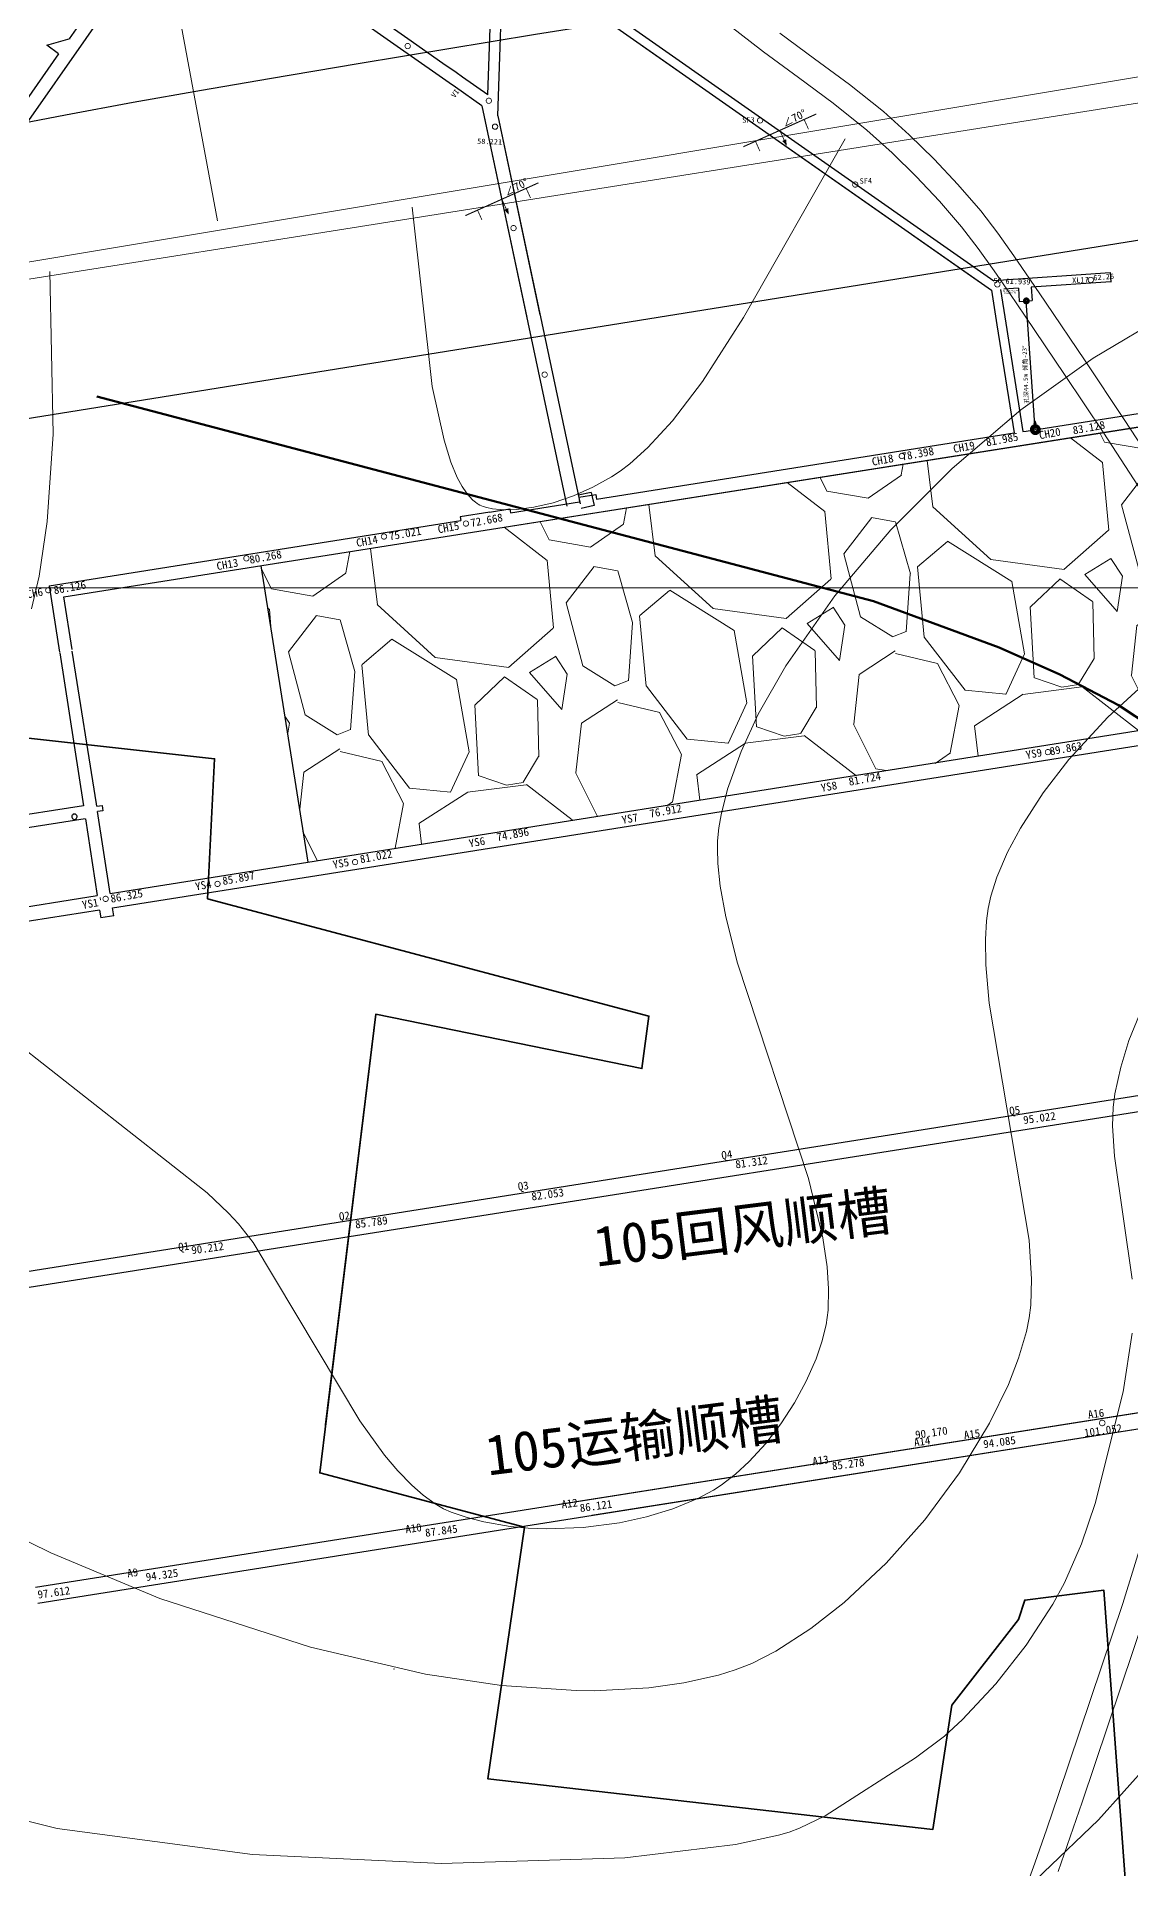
# Model space of a CAD drawing. Header units: inches. Extents: x 36473197 to 36486087, y 3899343 to 3911260.
# Drawn here: x 36482052 to 36482463, y 3902520 to 3903207 of the extents above; entities that cross this region are included whole.
import ezdxf

# ---------------------------------------------------------------- set-up
doc = ezdxf.new("R2010")
doc.units = ezdxf.units.IN
doc.header["$MEASUREMENT"] = 0
doc.layers.get('0').update_dxf_attribs({"lineweight": 0})
doc.layers.get('Defpoints').update_dxf_attribs({"lineweight": 0})
for name, color, linetype, lineweight in [('4煤底板等值线', 7, 'Continuous', 0), ('五四采煤队', 7, 'Continuous', 0), ('公路', 7, 'Continuous', 0), ('向北背斜轴', 7, 'Continuous', 0), ('四盘区辅运巷', 7, 'Continuous', 0), ('导线点', 7, 'Continuous', 0), ('居民地', 7, 'Continuous', 0), ('巷道注记', 7, 'Continuous', 0), ('经纬网', 7, 'Continuous', 0), ('采掘图', 7, 'Continuous', 0), ('采空区', 7, 'Continuous', 0)]:
    doc.layers.add(name, color=color, linetype=linetype, lineweight=lineweight)
for name, color, linetype, lineweight, true_color in [('保护煤柱', 7, 'Continuous', 0, 0xff0042), ('巷道1', 7, 'Continuous', 0, 0x2d2d2d), ('断层上盘', 1, 'Continuous', 0, 0xff0000), ('断层下盘', 1, 'Continuous', 0, 0xff0000)]:
    doc.layers.add(name, color=color, linetype=linetype, lineweight=lineweight, true_color=true_color)
doc.styles.add('仿宋', font='simfang.ttf')
doc.styles.add('黑体', font='simhei.ttf')
doc.linetypes.add('保护煤柱', pattern='A,0.0195,-0.001,[6,西北矿业高家堡煤矿2022年采掘接续图(2022.8.14).shx,S=1.01575e-06,R=0,X=0,Y=0],0.0195', length=0.04)
doc.linetypes.add('断层上盘', pattern='A,0.01,-0.00215,[5,西北矿业高家堡煤矿2022年采掘接续图(2022.8.14).shx,S=3.07087e-07,R=0,X=0,Y=0],-0.00185,0.01', length=0.024)
doc.linetypes.add('断层下盘', pattern='A,0.01,-0.002,[1,西北矿业高家堡煤矿2022年采掘接续图(2022.8.14).shx,S=5.56693e-06,R=0,X=0,Y=0],0,[2,西北矿业高家堡煤矿2022年采掘接续图(2022.8.14).shx,S=5.56693e-06,R=0,X=0,Y=0],0,[3,西北矿业高家堡煤矿2022年采掘接续图(2022.8.14).shx,S=5.56693e-06,R=0,X=0,Y=0],0,[4,西北矿业高家堡煤矿2022年采掘接续图(2022.8.14).shx,S=5.56693e-06,R=0,X=0,Y=0],-0.002,0.01', length=0.024)
doc.dimstyles.get("Standard").update_dxf_attribs({"dimtxt": 30, "dimasz": 20, "dimexe": 0.18, "dimexo": 0.0625, "dimgap": 0.09, "dimtad": 1, "dimdec": 0, "dimzin": 0, "dimdsep": 46, "dimtxsty": '仿宋', "dimcen": 0.09, "dimclrd": 150, "dimclre": 150, "dimadec": 0, "dimazin": 0, "dimtfac": 1, "dimtdec": 0, "dimtofl": 0, "dimtmove": 0, "dimatfit": 3, "dimfxl": 1, "dimtolj": 1, "dimtzin": 0, "dimlwd": 0, "dimarcsym": 0})

# ---------------------------------------------------------------- blocks, each defined once
blk = doc.blocks.new('单线正断层')
at = {"true_color": 0xff0000}
blk.add_hatch(color=1, dxfattribs=at).paths.add_polyline_path([(2.46, -5.91), (2.28, -3.39), (0.8, -4)], flags=17)
at = {"color": 1, "true_color": 0xff0000}
for points, const_width in [([(-13.85, -5.77), (13.85, 5.77)], 0.4), ([(1.54, -3.69), (0, 0)], 0.3), ([(9.23, 3.84), (10.77, 0.15)], 0.3), ([(-9.23, -3.84), (-7.69, -7.54)], 0.3)]:
    blk.add_lwpolyline(points, dxfattribs=dict(at, const_width=const_width))
blk = doc.blocks.new('临时经纬仪导线点')
at = {"color": 0, "const_width": 0.3}
blk.add_lwpolyline([(1, 0), (0.97, 0.26), (0.87, 0.5), (0.71, 0.71), (0.5, 0.87), (0.26, 0.97), (0, 1), (-0.26, 0.97), (-0.5, 0.87), (-0.71, 0.71), (-0.87, 0.5), (-0.97, 0.26), (-1, 0), (-0.97, -0.26), (-0.87, -0.5), (-0.71, -0.71), (-0.5, -0.87), (-0.26, -0.97), (0, -1), (0.26, -0.97), (0.5, -0.87), (0.71, -0.71), (0.87, -0.5), (0.97, -0.26), (1, 0)], dxfattribs=at)
blk = doc.blocks.new('临时经纬仪导线点_1_1_1')
at = {"color": 0, "const_width": 0.3}
blk.add_lwpolyline([(1, 0), (0.97, 0.26), (0.87, 0.5), (0.71, 0.71), (0.5, 0.87), (0.26, 0.97), (0, 1), (-0.26, 0.97), (-0.5, 0.87), (-0.71, 0.71), (-0.87, 0.5), (-0.97, 0.26), (-1, 0), (-0.97, -0.26), (-0.87, -0.5), (-0.71, -0.71), (-0.5, -0.87), (-0.26, -0.97), (0, -1), (0.26, -0.97), (0.5, -0.87), (0.71, -0.71), (0.87, -0.5), (0.97, -0.26), (1, 0)], dxfattribs=at)
blk = doc.blocks.new('*D205')
at = {"layer": 'Defpoints', "color": 0, "transparency": 16777216}
for p in [(36485936.09, 3904772.87), (36482207.75, 3899448.44), (36482358.83, 3899342.66)]:
    blk.add_point(p, dxfattribs=at)
at = {"layer": '四盘区辅运巷', "color": 150, "lineweight": -2, "transparency": 16777216}
for p, q in [((36485936.14, 3904772.84), (36486087.31, 3904666.98)), ((36482207.81, 3899448.41), (36482358.98, 3899342.55))]:
    blk.add_line(p, q, dxfattribs=at)
at = {"layer": '四盘区辅运巷', "color": 150, "lineweight": 0, "transparency": 16777216}
blk.add_line((36486075.69, 3904650.7), (36482370.3, 3899359.04), dxfattribs=at)
at = {"layer": '四盘区辅运巷', "color": 150, "transparency": 16777216}
for points in [[(36486072.96, 3904652.61), (36486078.42, 3904648.79), (36486087.16, 3904667.08)], [(36482367.57, 3899360.95), (36482373.03, 3899357.13), (36482358.83, 3899342.66)]]:
    blk.add_solid(points, dxfattribs=at)
at = {"layer": '四盘区辅运巷', "color": 0, "transparency": 16777216, "insert": (36484210.49, 3902013.62), "char_height": 30, "attachment_point": 5, "rotation": 54.99908, "style": '仿宋'}
blk.add_mtext('\\A1;650', dxfattribs=at)

msp = doc.modelspace()

# ---------------------------------------------------------------- hatches: boundary and pattern name
at = {"layer": '采空区'}
h = msp.add_hatch(dxfattribs=at)
h.set_pattern_fill('GRAVEL', color=160, scale=105.790118, angle=-45.00004, style=0)
h.set_pattern_definition([(148.011827392, (68596055.9266, -13823043.45), (-1084.5972532358, 668.1492536708), [14.23257937, -1409.02790148]), (104.968780616, (68596043.855, -13823035.9102), (324.60542222537, -1231.83032385526), [24.42355305, -2417.93098663]), (52.509486966, (68596037.547, -13823012.3155), (-962.3304480337, -1243.8860362498), [17.2213618, -1704.91699648]), (187.272728894, (68596004.337, -13822976.276), (2102.03324767324, 263.1870727482), [22.2411029, -2201.86876955]), (212.832694066, (68595982.275, -13822979.0917), (1158.3562619836, 741.3383686664), [21.80916186, -2159.1099997]), (277.272728894, (68595963.9497, -13822990.9164), (-263.1870727482, 2102.03324767324), [22.2411029, -2201.86876955]), (317.693280355, (68595966.7652, -13823012.9785), (-1280.6230671857, 1170.6969212542), [29.41272083, -2911.85698693]), (352.254368263, (68595988.5174, -13823032.776), (2420.61081370132, -325.1753159775), [27.7686366, -2749.09602793]), (41.428605503, (68596016.0327, -13823036.5187), (1207.43395219005, 1072.25659396515), [22.31642548, -2209.32856695]), (95.235398197, (68596032.765, -13823021.752), (97.870433537, -1164.3841181808), [25.4776458, -1248.40407042]), (142.396477686, (68596030.4404, -13822996.381), (-1366.43778832802, 1048.145169176), [32.9481208, -3261.86639243]), (58.813114722, (68596021.48, -13823079.601), (496.519811386, 839.4937490794), [11.24559538, -1113.31878876]), (91.468274278, (68596027.3035, -13823069.981), (30.4242278625, -1391.1191068693), [21.39467617, -2118.07806326]), (144.99903989, (68596026.755, -13823048.59), (-104.18323661, -18.36851547), [14.96094433, -134.64887587]), (123.197630402, (68596037.971, -13823039.096), (300.20905056, -484.1791521155), [8.05676384, -797.61677474]), (211.800449374, (68596033.56, -13823032.354), (294.181194363, 159.288783014), [11.39391312, -558.30330943]), (310.96279642, (68596023.877, -13823038.358), (263.472019624, -275.812678895), [18.50575962, -598.35133172]), (81.56409107, (68596036.01, -13823052.333), (-67.446205674, -226.734988688), [13.38149787, -321.15623022]), (296.388580222, (68596022.9065, -13822971.928), (496.2348645101, -986.7268196989), [18.74600898, -1855.85966514]), (350.34521583, (68596031.238, -13822988.721), (-1219.489664585, 214.679276294), [15.7268648, -1556.95630813]), (213.197630402, (68596056.845, -13823048.659), (484.1791521155, 300.20905056), [16.11342188, -789.5601167]), (263.609499554, (68596043.3615, -13823057.4816), (128.86455515155, 1096.9379125064), [18.74600898, -1855.85966514]), (259.44299467, (68595958.313, -13822983.316), (116.523895881, 557.653213987), [18.07741543, -885.7937524]), (214.774180457, (68595955.001, -13823001.088), (1054.1730253733, 722.9698531985), [15.14681757, -1499.53716794]), (346.800449375, (68595952.845, -13823068.07), (557.653213987, -116.523895881), [16.11342188, -789.5601167]), (297.353064525, (68595968.533, -13823071.749), (-655.5236475241, 1280.9080140618), [17.73370334, -1755.63182905]), (349.44299467, (68595943.845, -13823017.02), (-557.653213987, 116.523895881), [9.03870772, -894.8324601]), (21.30897236, (68595951.743, -13823061.818), (398.364430973, 177.657298482), [5.39423814, -534.03163993]), (85.96279642, (68595956.77, -13823059.858), (-49.077690206, -330.918225299), [21.80916186, -414.37467045]), (106.008045845, (68595958.3043, -13823038.103), (287.8683912895, -1023.4638506347), [20.21120212, -2000.90617204]), (223.68910741, (68596014.5, -13823040.012), (189.997957753, 140.920267546), [15.25726246, -366.17443387]), (273.156266475, (68596003.4676, -13823050.5505), (103.8982897342, -1807.85205331037), [26.63731707, -2637.08980142]), (340.94443579, (68596004.934, -13823077.147), (-802.7567181436, 288.1533381656), [10.89172743, -1078.2842042]), (9.9990399, (68596015.23, -13823080.7), (85.81472114, 122.55175208), [6.3474071, -99.4427113]), (40.255477052, (68595961.0624, -13823035.468), (-655.8085944002, -545.3125547165), [14.6967864, -1454.9865081]), (328.011827393, (68595972.279, -13823025.971), (1084.5972532358, -668.1492536708), [28.46515874, -1394.7953221]), (279.9990399, (68595996.42, -13823041.05), (122.55175208, -85.81472114), [27.50543078, -78.28468762]), (245.303886357, (68596001.1974, -13823068.138), (-545.5975015926, -1170.4119743781), [16.72689878, -1655.96174163]), (174.053643987, (68595994.209, -13823083.335), (-435.101461909, 30.7091747386), [15.40325282, -754.76043433]), (127.645015252, (68595978.8884, -13823081.7395), (-1390.83415999324, 1795.7963409158), [25.07913442, -2482.83845253]), (95.425118628, (68595963.571, -13823061.8815), (-134.60746447276, 1372.75059140138), [26.5320559, -2626.6706156])])
h.paths.add_polyline_path([(36483334.35, 3903083.71), (36483316.82, 3903194.41), (36482136.65, 3903008.29), (36482154.3, 3902897.14)], flags=17)

# ---------------------------------------------------------------- linework, layer by layer
at = {"layer": '4煤底板等值线', "color": 7, "linetype": 'Continuous', "lineweight": 0, "flags": 128}
for points in [[(36482074.16, 3903386.14), (36482120.21, 3903137.56)], [(36482193.29, 3903142.7), (36482200.74, 3903075.54), (36482205.24, 3903055.34), (36482207.82, 3903047.13), (36482210.2, 3903041.42), (36482212.06, 3903037.97), (36482213.62, 3903035.62), (36482214.76, 3903034.21), (36482216, 3903032.93), (36482217, 3903032.07), (36482217.71, 3903031.57), (36482218.08, 3903031.34), (36482218.68, 3903031.03), (36482219.94, 3903030.52), (36482221.28, 3903030.11), (36482223.38, 3903029.67), (36482226.34, 3903029.34), (36482229.42, 3903029.27), (36482232.58, 3903029.43), (36482238.99, 3903030.27), (36482246.14, 3903031.92), (36482253.79, 3903034.48), (36482261.09, 3903037.72), (36482268.03, 3903041.57), (36482271.3, 3903043.7), (36482274.95, 3903046.49), (36482281.72, 3903052.56), (36482290.99, 3903062.61), (36482302.25, 3903077.33), (36482317.59, 3903101.33), (36482355.78, 3903168.39)], [(36482057.35, 3903118.65), (36482058.56, 3903057.58), (36482056.37, 3903024.89), (36482053.38, 3903004.33), (36482050.54, 3902992.07)], [(36482043.26, 3902830.61), (36482116.34, 3902773.09), (36482124.41, 3902765.53), (36482128.16, 3902761.51), (36482133.6, 3902754.52), (36482173.69, 3902687.65), (36482182.93, 3902674.71), (36482187.88, 3902668.83), (36482193.15, 3902663.45), (36482197.36, 3902659.81), (36482201.87, 3902656.56), (36482205.11, 3902654.67), (36482207.92, 3902653.41), (36482213.9, 3902651.32), (36482220.2, 3902649.7), (36482230.03, 3902648.04), (36482236.77, 3902647.41), (36482243.6, 3902647.13), (36482257.39, 3902647.59), (36482271.13, 3902649.39), (36482281.23, 3902651.63), (36482291.04, 3902654.66), (36482300.41, 3902658.54), (36482306.33, 3902661.67), (36482309.16, 3902663.44), (36482314.63, 3902667.64), (36482319.72, 3902672.32), (36482325.98, 3902679.15), (36482331.66, 3902686.52), (36482336.73, 3902694.33), (36482341.14, 3902702.47), (36482344.83, 3902710.86), (36482347.04, 3902717.24), (36482348.63, 3902723.64), (36482349.32, 3902729.07), (36482349.51, 3902737.18), (36482348.97, 3902745.33), (36482347.35, 3902756.28), (36482341.92, 3902778.55), (36482315.31, 3902859.24), (36482310.94, 3902876.62), (36482308.9, 3902888.11), (36482308.01, 3902896.65), (36482307.82, 3902902.29), (36482307.9, 3902905.08), (36482308.4, 3902909.98), (36482309.24, 3902914.83), (36482311.64, 3902924.45), (36482316.7, 3902938.66), (36482323.14, 3902952.61), (36482333.46, 3902970.77), (36482351.85, 3902997), (36482372.92, 3903021.8), (36482395.89, 3903044.78), (36482421.59, 3903066.7), (36482448.79, 3903086.15), (36482477.38, 3903103.1)], [(36482018.5, 3902657.33), (36482057.69, 3902638.09), (36482098.65, 3902621.03), (36482155.2, 3902602.74), (36482198.33, 3902592.68), (36482226.83, 3902588.37), (36482254.83, 3902586.46), (36482261.71, 3902586.41), (36482282.04, 3902587.48), (36482295.27, 3902589.33), (36482308.18, 3902592.29), (36482314.5, 3902594.26), (36482320.72, 3902596.66), (36482329.76, 3902601.27), (36482342.86, 3902609.69), (36482355.39, 3902619.47), (36482371.12, 3902634.21), (36482385.62, 3902650.51), (36482398.65, 3902668.09), (36482409.93, 3902686.7), (36482416.96, 3902701.21), (36482420.8, 3902711.11), (36482423.75, 3902721.16), (36482424.77, 3902726.23), (36482425.33, 3902731.03), (36482425.64, 3902740.71), (36482424.8, 3902755.37), (36482409.71, 3902844.21), (36482408.46, 3902858.64), (36482408.34, 3902868.1), (36482408.76, 3902875.11), (36482409.36, 3902879.72), (36482410.37, 3902884.41), (36482412.66, 3902891.54), (36482416.65, 3902900.83), (36482421.48, 3902909.9), (36482429.97, 3902923.06), (36482439.7, 3902935.66), (36482454.24, 3902951.51), (36482470.26, 3902966.15)], [(36482463.42, 3902740.74), (36482456.77, 3902786.88), (36482456.07, 3902798.29), (36482456.26, 3902805.12), (36482456.91, 3902810.19), (36482459.09, 3902820.29), (36482462.16, 3902830.26), (36482468.11, 3902844.84)], [(36482463.42, 3902740.73), (36482456.78, 3902786.87), (36482456.07, 3902798.28), (36482456.26, 3902805.12), (36482456.91, 3902810.19), (36482459.1, 3902820.29), (36482462.17, 3902830.26), (36482468.11, 3902844.83)], [(36482348.24, 3902539.51), (36482382.17, 3902561.26), (36482392.99, 3902569.4), (36482399.77, 3902575.58), (36482412.3, 3902589.03), (36482423.62, 3902603.51), (36482433.62, 3902618.88), (36482438, 3902626.89), (36482444.34, 3902641.48), (36482449.54, 3902656.57), (36482459.97, 3902698.54), (36482463.43, 3902720.47)], [(36482348.24, 3902539.51), (36482382.17, 3902561.25), (36482392.99, 3902569.4), (36482399.77, 3902575.58), (36482412.3, 3902589.03), (36482423.62, 3902603.51), (36482433.62, 3902618.88), (36482438, 3902626.89), (36482444.34, 3902641.48), (36482449.54, 3902656.57), (36482459.97, 3902698.54), (36482463.43, 3902720.47)], [(36481962.25, 3902559.23), (36482060.18, 3902534.72), (36482133.41, 3902525.02), (36482204.33, 3902521.6), (36482273.07, 3902523.75), (36482314.55, 3902528.74), (36482330.71, 3902532.26), (36482334.7, 3902533.44), (36482338.66, 3902534.87), (36482348.24, 3902539.51)], [(36482409.48, 3902498.54), (36482450.8, 3902538.05), (36482469.98, 3902559.46)]]:
    msp.add_lwpolyline(points, dxfattribs=at)
at = {"layer": '五四采煤队', "color": 7}
msp.add_point((36482186.42, 3902594.55), dxfattribs=at)
at = {"layer": '保护煤柱', "color": 1, "linetype": '保护煤柱', "lineweight": 30, "ltscale": 3750, "true_color": 0xff0000, "flags": 128}
for points in [[(36481383.77, 3903121.94), (36481402.76, 3903122.03), (36481439.41, 3903122.25), (36481476.06, 3903122.65), (36481494.09, 3903122.9), (36481512.1, 3903123.29), (36481530.1, 3903123.94), (36481548.06, 3903125.04), (36481571.49, 3903127.54), (36481594.86, 3903130.67), (36481618.21, 3903134.06), (36481641.56, 3903137.51), (36481660.14, 3903140.21), (36481678.74, 3903142.67), (36481697.36, 3903144.74), (36481716.02, 3903146.15), (36481727.09, 3903146.47), (36481738.17, 3903146.44), (36481749.24, 3903146.09), (36481760.28, 3903145.35), (36481781.09, 3903142.63), (36481801.82, 3903139.22), (36481822.53, 3903135.72), (36481843.27, 3903132.54), (36481849.79, 3903131.59), (36481856.31, 3903130.77), (36481859.58, 3903130.44), (36481862.84, 3903130.18), (36481869.37, 3903129.99), (36481873.93, 3903130.25), (36481878.49, 3903130.75), (36481883.03, 3903131.42), (36481887.54, 3903132.25), (36481895.15, 3903134), (36481902.68, 3903136.03), (36481910.18, 3903138.26), (36481917.64, 3903140.61), (36481925.7, 3903143.22), (36481933.74, 3903145.86), (36481941.79, 3903148.49), (36481949.85, 3903151.05), (36481956.33, 3903152.99), (36481962.83, 3903154.87), (36481969.35, 3903156.68), (36481975.89, 3903158.43), (36481991.27, 3903162.26), (36482006.72, 3903165.83), (36482022.22, 3903169.23), (36482037.74, 3903172.46), (36482063.19, 3903177.42), (36482088.69, 3903182.11), (36482114.22, 3903186.62), (36482139.77, 3903191.01), (36482173.02, 3903196.64), (36482206.28, 3903202.18), (36482239.56, 3903207.6), (36482272.85, 3903212.91), (36482301.24, 3903217.29), (36482329.64, 3903221.61), (36482358.05, 3903225.89), (36482386.45, 3903230.15), (36482410.48, 3903233.76), (36482434.5, 3903237.37), (36482458.52, 3903241), (36482482.53, 3903244.65), (36482517.86, 3903250.05), (36482553.17, 3903255.6), (36482588.43, 3903261.37), (36482623.65, 3903267.48), (36482658.55, 3903273.99), (36482693.35, 3903281.03), (36482727.98, 3903288.74), (36482762.34, 3903297.46), (36482804.41, 3903310.52), (36482846.19, 3903324.61), (36482887.95, 3903338.77), (36482929.97, 3903352.06), (36482955.86, 3903359.02), (36482981.93, 3903365.33), (36483008.12, 3903371.13), (36483034.43, 3903376.33), (36483051.96, 3903379.22), (36483069.52, 3903381.94), (36483087.07, 3903384.75), (36483104.56, 3903387.82), (36483107.98, 3903388.43), (36483111.39, 3903389.07), (36483114.78, 3903389.8), (36483118.11, 3903390.7), (36483120.52, 3903391.56), (36483122.9, 3903392.5), (36483125.28, 3903393.46), (36483127.67, 3903394.38), (36483132.97, 3903395.98), (36483138.33, 3903397.39), (36483143.71, 3903398.74), (36483149.08, 3903400.15), (36483156.43, 3903402.34), (36483163.75, 3903404.68), (36483171.03, 3903407.09), (36483178.3, 3903409.57), (36483190.52, 3903413.89), (36483202.73, 3903418.22), (36483214.98, 3903422.44), (36483227.33, 3903426.41), (36483243.48, 3903430.88), (36483251.62, 3903432.85), (36483259.8, 3903434.65), (36483268, 3903436.22), (36483276.24, 3903437.54), (36483280.36, 3903438.08), (36483284.5, 3903438.52), (36483292.8, 3903438.99), (36483307.66, 3903438.03), (36483322.52, 3903436.42), (36483329.92, 3903435.74), (36483333.6, 3903435.48), (36483337.27, 3903435.31), (36483340.93, 3903435.25), (36483344.57, 3903435.31), (36483346.39, 3903435.4), (36483348.2, 3903435.55), (36483350, 3903435.74), (36483351.8, 3903436.02), (36483353.93, 3903436.48), (36483356.06, 3903437.04), (36483358.17, 3903437.68), (36483360.26, 3903438.35), (36483365.61, 3903440.24), (36483370.87, 3903442.33), (36483376.06, 3903444.63), (36483381.19, 3903447.1), (36483391.27, 3903452.49), (36483401.07, 3903458.38)], [(36481319.68, 3903013.2), (36481541.95, 3903017.64), (36481712.33, 3903039.73), (36481722.29, 3903040.41), (36481731.4, 3903040.54), (36481758.74, 3903039.09), (36481843.08, 3903025.59), (36481868.85, 3903023.53), (36481874, 3903023.44), (36481884.29, 3903023.72), (36481897.25, 3903025.34), (36481910.1, 3903027.84), (36482009.84, 3903057.21), (36482767.53, 3903178.89), (36482826.01, 3903192.68), (36482847.62, 3903199.19)]]:
    msp.add_lwpolyline(points, dxfattribs=at)
at = {"layer": '保护煤柱', "color": 1, "linetype": 'Continuous', "lineweight": 30, "true_color": 0xff0000, "flags": 128}
msp.add_lwpolyline([(36482067.17, 3902914.97), (36482066.94, 3902915.09), (36482066.68, 3902915.14), (36482066.42, 3902915.14), (36482066.17, 3902915.06), (36482065.95, 3902914.91), (36482065.78, 3902914.72), (36482065.66, 3902914.49), (36482065.6, 3902914.24), (36482065.61, 3902913.98), (36482065.69, 3902913.73), (36482065.83, 3902913.51), (36482066.02, 3902913.33), (36482066.25, 3902913.21), (36482066.51, 3902913.15), (36482066.77, 3902913.16), (36482067.02, 3902913.24), (36482067.24, 3902913.38), (36482067.41, 3902913.57), (36482067.54, 3902913.81), (36482067.59, 3902914.06), (36482067.58, 3902914.32), (36482067.5, 3902914.57), (36482067.36, 3902914.79), (36482067.17, 3902914.97)], dxfattribs=at)
at = {"layer": '公路', "color": 8, "linetype": 'Continuous', "lineweight": 9, "true_color": 0x808080, "flags": 128}
for points in [[(36482467.21, 3903035.82), (36482452.72, 3903057.94), (36482438.06, 3903079.94), (36482423.21, 3903101.82), (36482417.46, 3903110.36), (36482411.64, 3903118.84), (36482405.67, 3903127.21), (36482399.43, 3903135.36), (36482391.14, 3903144.98), (36482382.41, 3903154.23), (36482373.33, 3903163.14), (36482363.89, 3903171.64), (36482351.2, 3903181.7), (36482338.19, 3903191.38), (36482325.14, 3903201.01), (36482312.29, 3903210.91)], [(36482474.94, 3903040.97), (36482460.42, 3903063.13), (36482445.74, 3903085.16), (36482430.87, 3903107.08), (36482425, 3903115.8), (36482419.06, 3903124.46), (36482412.95, 3903133.01), (36482406.58, 3903141.34), (36482398.06, 3903151.23), (36482389.09, 3903160.73), (36482379.76, 3903169.89), (36482370.06, 3903178.62), (36482357.33, 3903188.7), (36482344.28, 3903198.4), (36482331.2, 3903208.05)], [(36482422.23, 3902508.98), (36482426.85, 3902521.78), (36482431.35, 3902534.64), (36482435.8, 3902547.54), (36482459.95, 3902619.15), (36482482.17, 3902691.29)], [(36482435.59, 3902518.61), (36482440.14, 3902531.63), (36482444.65, 3902544.69), (36482468.76, 3902616.39)]]:
    msp.add_lwpolyline(points, dxfattribs=at)
at = {"layer": '向北背斜轴', "color": 1, "lineweight": 100, "true_color": 0xff0000, "flags": 128}
msp.add_lwpolyline([(36482074.95, 3903071.78), (36482366.4, 3902994.96), (36482413.55, 3902977.64), (36482436.3, 3902967.5), (36482458.3, 3902955.94), (36482484.04, 3902938.97), (36482508.3, 3902919.79), (36482523.51, 3902905.92), (36482547.4, 3902879.97), (36482569.34, 3902852.22), (36482649.28, 3902727.7), (36482715.77, 3902596.97), (36482741.9, 3902532.69), (36482762.37, 3902467.26), (36482769.69, 3902434.12), (36482774.23, 3902400.62), (36482774.95, 3902380.89), (36482773.23, 3902341.17), (36482768.19, 3902301.45), (36482760.12, 3902262.11), (36482754.83, 3902242.76), (36482737.85, 3902196.7), (36482680.17, 3902062.39)], dxfattribs=at)
at = {"layer": '导线点', "const_width": 0.3}
msp.add_lwpolyline([(36482453.23, 3902686.82, -1), (36482451.1, 3902686.82, -1), (36482453.23, 3902686.82)], format="xyb", dxfattribs=at)
at = {"layer": '导线点'}
msp.add_circle((36482224.39, 3903172.94), 0.99, dxfattribs=at)
at = {"layer": '居民地', "color": 254, "linetype": 'Continuous', "lineweight": 35, "true_color": 0xd7d7d7, "flags": 128}
for points in [[(36482048.23, 3902943.79), (36482119.18, 3902935.91), (36482116.55, 3902883.4), (36482282.12, 3902839.41), (36482279.49, 3902819.72), (36482179.63, 3902840.07), (36482160.81, 3902686.15)], [(36482048.23, 3902943.79), (36482119.18, 3902935.91), (36482116.55, 3902883.4), (36482282.12, 3902839.41), (36482279.49, 3902819.72), (36482179.63, 3902840.07), (36482158.6, 3902668.08), (36482235.47, 3902647.73), (36482221.68, 3902553.41), (36482388.56, 3902534.37), (36482395.79, 3902580.98), (36482420.75, 3902613.15), (36482423.08, 3902620.42), (36482452.82, 3902624.08), (36482456.02, 3902580.2), (36482462.33, 3902495.59)]]:
    msp.add_lwpolyline(points, dxfattribs=at)
at = {"layer": '巷道1', "color": 30, "linetype": 'Continuous', "lineweight": 30, "true_color": 0xff8000}
for p, q in [((36482145.79, 3903301.23), (36482411.56, 3903115.13)), ((36482251.34, 3903223.17, -0.2), (36482406.51, 3903114.52, -0.2)), ((36482251.37, 3903223.15), (36482410.6, 3903111.66)), ((36482455.11, 3903118.18), (36482411.56, 3903115.13)), ((36482455.11, 3903118.19), (36482455.36, 3903114.6)), ((36482420.7, 3903112.36), (36482415.21, 3903111.98)), ((36482420.7, 3903112.36), (36482421.04, 3903107.4)), ((36482455.35, 3903114.79), (36482425.48, 3903112.7)), ((36482425.48, 3903112.7), (36482425.83, 3903107.74)), ((36482421.04, 3903107.4), (36482425.83, 3903107.74))]:
    msp.add_line(p, q, dxfattribs=at)
at = {"layer": '巷道1', "color": 7, "linetype": 'Continuous', "lineweight": 30}
for p, q in [((36482106.12, 3903256.42, -0.2), (36482007.13, 3903115.05, -0.2)), ((36482068.15, 3903210.91, -0.2), (36482064.62, 3903205.87, -0.2)), ((36482060.66, 3903200.22, -0.2), (36482025.21, 3903149.58, -0.2))]:
    msp.add_line(p, q, dxfattribs=at)
at = {"layer": '巷道1', "color": 7, "lineweight": 30}
for p, q in [((36482062.57, 3902996.56), (36482826.11, 3903117.49)), ((36482423.63, 3903058.78), (36482677.71, 3903099.02)), ((36482080.87, 3902879.94), (36483349.24, 3903080.83)), ((36482262.45, 3903033.25), (36482419.09, 3903058.06)), ((36482422.44, 3903058.59), (36482423.63, 3903058.78)), ((36482230.2, 3903028.14), (36482256.13, 3903032.25)), ((36482057.16, 3903000.74), (36482211.53, 3903025.19)), ((36482057.15, 3903000.78), (36482061.01, 3902975.86)), ((36482080.03, 3902885.38), (36482798.4, 3902999.16)), ((36482065.71, 3902976.81), (36482062.57, 3902996.56)), ((36482061.06, 3902975.57), (36482069.95, 3902918.25)), ((36482074.89, 3902919.02), (36482065.79, 3902976.3)), ((36482069.94, 3902918.29), (36482024.37, 3902911.22)), ((36482075, 3902918.06), (36482074.84, 3902919.05)), ((36482075, 3902918.06), (36482076.98, 3902918.32)), ((36482077.24, 3902916.34), (36482075.29, 3902916.09)), ((36482076.98, 3902918.32), (36482077.24, 3902916.34)), ((36482070.67, 3902913.34), (36482025.14, 3902906.28)), ((36482070.71, 3902913.31), (36482075.17, 3902884.6)), ((36482070.71, 3902913.31), (36482075.17, 3902884.6)), ((36482070.71, 3902913.31), (36482075.17, 3902884.6)), ((36482080.06, 3902885.38), (36482075.3, 3902916.09)), ((36482027.23, 3902877.01), (36482075.16, 3902884.65)), ((36482075.96, 3902879.16), (36482028.1, 3902871.54)), ((36482076.01, 3902879.17), (36482076.46, 3902876.23)), ((36482076.01, 3902879.17), (36482076.23, 3902877.72)), ((36482081.37, 3902876.99), (36482076.46, 3902876.23)), ((36482081.37, 3902876.99), (36482080.91, 3902879.95))]:
    msp.add_line(p, q, dxfattribs=at)
at = {"layer": '巷道1', "color": 30, "lineweight": 30, "true_color": 0xff8000}
for p, q in [((36482410.6, 3903111.66), (36482412.65, 3903098.67)), ((36482414, 3903111.9), (36482416.01, 3903099.2)), ((36482412.65, 3903098.67), (36482419.09, 3903058.06)), ((36482416.01, 3903099.2), (36482422.44, 3903058.59))]:
    msp.add_line(p, q, dxfattribs=at)
at = {"layer": '巷道1', "color": 1, "lineweight": 30, "true_color": 0xff0000}
msp.add_line((36482154.3, 3902897.14), (36482136.65, 3903008.29), dxfattribs=at)
at = {"layer": '巷道1', "color": 30, "linetype": 'Continuous', "lineweight": 30, "true_color": 0xff8000, "flags": 128}
for points in [[(36482221.65, 3903184.87), (36482223.66, 3903242.55)], [(36482225.37, 3903176.95), (36482227.57, 3903239.82)], [(36482191.62, 3903205.89), (36482173.24, 3903218.76)], [(36482188.98, 3903202.12), (36482169.31, 3903215.9)], [(36482204.82, 3903196.65), (36482191.62, 3903205.89)], [(36482202.18, 3903192.88), (36482188.98, 3903202.12)], [(36482207.13, 3903189.42), (36482202.18, 3903192.88)], [(36482209.76, 3903193.19), (36482204.82, 3903196.65)], [(36482212.22, 3903191.47), (36482209.76, 3903193.19)], [(36482221.65, 3903184.87), (36482212.22, 3903191.47)], [(36482209.58, 3903187.7), (36482207.13, 3903189.42)], [(36482219.44, 3903180.8), (36482209.58, 3903187.7)], [(36482219.44, 3903180.8), (36482236.33, 3903101.36)], [(36482219.44, 3903180.8), (36482251.37, 3903030.58)], [(36482225.37, 3903176.95), (36482241.22, 3903102.4)], [(36482225.37, 3903176.95), (36482256.3, 3903031.45)], [(36482260.5, 3903035.73), (36482255.61, 3903034.7)], [(36482260.5, 3903035.73), (36482261.54, 3903030.84)], [(36482261.54, 3903030.84), (36482256.65, 3903029.8)]]:
    msp.add_lwpolyline(points, dxfattribs=at)
at = {"layer": '巷道1', "color": 7, "linetype": 'Continuous', "lineweight": 30, "flags": 128}
for points in [[(36482060.66, 3903200.22), (36482056.2, 3903203.53), (36482065.04, 3903205.98)], [(36482033.59, 3902741.26), (36482594.92, 3902830.17)], [(36482033.59, 3902741.26), (36482594.92, 3902830.17)], [(36482033.59, 3902741.26), (36482594.92, 3902830.17)], [(36482034.53, 3902735.34), (36482606.45, 3902825.92)], [(36482034.53, 3902735.34), (36482606.45, 3902825.92)], [(36482034.53, 3902735.34), (36482606.45, 3902825.92)], [(36482248.51, 3902656.34), (36482816.5, 3902746.3)], [(36482051.97, 3902625.21), (36482496.87, 3902695.67)], [(36482248.51, 3902656.34), (36482496.87, 3902695.67)], [(36482052.91, 3902619.28), (36482486.94, 3902688.03)], [(36482260.7, 3902652.19), (36482486.94, 3902688.03)]]:
    msp.add_lwpolyline(points, dxfattribs=at)
at = {"layer": '巷道1', "color": 1, "linetype": '保护煤柱', "lineweight": 30, "ltscale": 2000, "true_color": 0xff0000, "flags": 128}
msp.add_lwpolyline([(36481247.3, 3903011.72), (36481541.95, 3903017.64), (36481712.33, 3903039.73), (36481722.29, 3903040.41), (36481731.4, 3903040.54), (36481758.74, 3903039.09), (36481843.08, 3903025.59), (36481868.85, 3903023.53), (36481874, 3903023.44), (36481884.29, 3903023.72), (36481897.25, 3903025.34), (36481910.1, 3903027.84), (36482009.84, 3903057.21), (36482767.53, 3903178.89), (36482826.01, 3903192.68), (36482847.62, 3903199.19)], dxfattribs=at)
at = {"layer": '巷道1', "lineweight": 30, "const_width": 1.5}
for points in [[(36482424.24, 3903107.59, -1), (36482423.15, 3903107.59, -1), (36482424.24, 3903107.59)], [(36482428.35, 3903059.32, -1), (36482425.78, 3903059.32, -1), (36482428.35, 3903059.32)]]:
    msp.add_lwpolyline(points, format="xyb", dxfattribs=at)
at = {"layer": '巷道1', "lineweight": 30, "flags": 128}
for points in [[(36482427.07, 3903059.32), (36482423.69, 3903107.59)], [(36482426.59, 3903061.64), (36482426.84, 3903062.57), (36482427.27, 3903061.66)], [(36482426.63, 3903061.08), (36482426.88, 3903062.01), (36482427.31, 3903061.1)]]:
    msp.add_lwpolyline(points, dxfattribs=at)
at = {"layer": '巷道1', "color": 7, "lineweight": 30, "flags": 128}
for points in [[(36482255.85, 3903034.03), (36482262.18, 3903035.02)], [(36482255.85, 3903034.03), (36482256.13, 3903032.25)], [(36482262.18, 3903035.02), (36482262.45, 3903033.24)], [(36482222.39, 3903028.35), (36482211.3, 3903026.66)], [(36482211.3, 3903026.66), (36482211.53, 3903025.19)], [(36482222.33, 3903028.34), (36482229.95, 3903029.61)], [(36482229.95, 3903029.61), (36482230.2, 3903028.14)]]:
    msp.add_lwpolyline(points, dxfattribs=at)
at = {"layer": '断层上盘', "linetype": '断层上盘', "lineweight": 5, "ltscale": 2000, "flags": 128}
msp.add_lwpolyline([(36482020.17, 3903111.08), (36482770.08, 3903230.27), (36482829.18, 3903245.1), (36482964.48, 3903293.82)], dxfattribs=at)
at = {"layer": '断层下盘', "linetype": '断层下盘', "lineweight": 5, "ltscale": 1980.19802, "flags": 128}
msp.add_lwpolyline([(36482005.46, 3903114.85), (36482693.63, 3903229.78), (36482812.21, 3903257.84), (36482951.47, 3903306.71)], dxfattribs=at)
at = {"layer": '经纬网', "color": 7, "linetype": 'Continuous', "lineweight": 9}
msp.add_line((36484438.3, 3903000), (36477501.89, 3903000), dxfattribs=at)
at = {"layer": '采掘图', "linetype": 'Continuous', "flags": 128}
msp.add_lwpolyline([(36483316.77, 3903195.2), (36483334.35, 3903083.71), (36482154.3, 3902897.14), (36482136.65, 3903008.29), (36483316.89, 3903194.42)], dxfattribs=at)
at = {"layer": '采空区', "color": 7, "linetype": 'Continuous'}
msp.add_line((36482123.81, 3903006.28), (36482145.49, 3903009.69), dxfattribs=at)

# ---------------------------------------------------------------- block references
at = {"layer": '导线点', "color": 7, "rotation": 9.686697337865286e-10}
for p in [(36482191.62, 3903203.15), (36482222.05, 3903182.65), (36482224.39, 3903172.94), (36482323.83, 3903175.28), (36482359.52, 3903151.23), (36482231.32, 3903134.89), (36482447.88, 3903115.45), (36482412.82, 3903113.78), (36482242.99, 3903079.95), (36482376.98, 3903049.41), (36482377, 3903049.43), (36482431.79, 3902938.39), (36482078.3, 3902883.37), (36482078.3, 3902883.37)]:
    msp.add_blockref('临时经纬仪导线点', p, dxfattribs=at)
at = {"layer": '导线点', "color": 1, "true_color": 0xff0000, "rotation": 1.539916814659316}
for p in [(36482331.21, 3903171.54), (36482226.95, 3903145.72)]:
    msp.add_blockref('单线正断层', p, dxfattribs=at)
at = {"layer": '导线点'}
for p in [(36482182.72, 3903019.24), (36482213.47, 3903024.1), (36482213.47, 3903024.1), (36482131.12, 3903011.06)]:
    msp.add_blockref('临时经纬仪导线点_1_1_1', p, dxfattribs=at)
at = {"layer": '导线点', "rotation": 9.686697337865286e-10}
for p in [(36482056.8, 3902999.11), (36482171.88, 3902897.15), (36482120.28, 3902888.98)]:
    msp.add_blockref('临时经纬仪导线点', p, dxfattribs=at)

# ---------------------------------------------------------------- texts
at = {"layer": '导线点', "style": '黑体'}
for s, height, rotation, p in [('VI', 2, 53.87403, (36482209.28, 3903183.57)), ('SF3', 2, 2.55386, (36482317.14, 3903174.36)), ('58.221', 2, 358.14026, (36482217.63, 3903166.52)), ('SF4', 2, 2.55386, (36482361.19, 3903151.51)), ('S6', 2, 2.55386, (36482411.39, 3903114.17)), ('61.939', 2, 358.14026, (36482415.84, 3903114.01)), ('XL17', 2, 2.55386, (36482440.91, 3903114.32)), ('62.26', 2, 5.06257, (36482448.89, 3903115.23)), ('开门底板标高62.92m.', 0.4373, 2.55386, (36482414.94, 3903111.02)), ('起始腰标高63.72m.', 0.4373, 2.55386, (36482415.01, 3903110.27)), ('孔深44.5m 倾角-23°', 1.651, 92.25055, (36482424.63, 3903069.15)), ('83.128', 3, 10.38065, (36482441.39, 3903057.53)), ('CH19', 3, 10.38065, (36482396.56, 3903050.6)), ('81.985', 3, 10.38065, (36482408.85, 3903053.06)), ('CH20', 3, 10.38065, (36482428.77, 3903055.69)), ('CH18', 3, 10.38065, (36482366.05, 3903045.75)), ('78.398', 3, 10.38065, (36482377.18, 3903047.71)), ('72.668', 3, 10.38065, (36482215.46, 3903022.84)), ('CH14', 3, 10.38065, (36482172.6, 3903015.32)), ('75.021', 3, 10.38065, (36482184.89, 3903017.75)), ('CH15', 3, 10.38065, (36482203.17, 3903020.41)), ('80.268', 3, 10.38065, (36482132.52, 3903009.01)), ('CH13', 3, 10.38065, (36482120.22, 3903006.58)), ('CH6', 3, 10.38065, (36482048.97, 3902996.03)), ('86.126', 3, 10.38065, (36482059.08, 3902997.58)), ('YS9', 3, 10.38065, (36482423.78, 3902935.78)), ('89.863', 3, 10.38065, (36482432.75, 3902937.18)), ('81.724', 3, 10.38065, (36482357.31, 3902925.79)), ('YS8', 3, 10.38065, (36482346.91, 3902923.46)), ('76.912', 3, 10.38065, (36482282.61, 3902913.78)), ('74.896', 3, 10.38065, (36482225.26, 3902904.95)), ('YS7', 3, 10.38065, (36482272.21, 3902911.45)), ('YS6', 3, 10.38065, (36482214.86, 3902902.62)), ('YS6', 3, 10.38065, (36482214.86, 3902902.62)), ('YS5', 3, 10.38065, (36482163.81, 3902894.64)), ('81.022', 3, 10.38065, (36482173.98, 3902896.7)), ('YS4', 3, 10.38065, (36482112.21, 3902886.47)), ('85.897', 3, 10.38065, (36482122.38, 3902888.53)), ("YS1'", 3, 10.38065, (36482069.76, 3902879.54)), ("YS1'", 3, 10.38065, (36482069.76, 3902879.54)), ('86.325', 3, 10.38065, (36482080.42, 3902881.9)), ('Q5', 3, 7.8149, (36482417.5, 3902802.3)), ('95.022', 3, 7.8149, (36482422.75, 3902798.91)), ('Q4', 3, 7.8149, (36482309.51, 3902785.67)), ('81.312', 3, 7.8149, (36482314.75, 3902782.28)), ('Q3', 3, 7.8149, (36482233.14, 3902773.97)), ('82.053', 3, 7.8149, (36482238.24, 3902770.23)), ('Q2', 3, 7.8149, (36482166.05, 3902762.73)), ('85.789', 3, 7.8149, (36482172.13, 3902759.76)), ('Q1', 3, 7.8149, (36482105.76, 3902751.25)), ('90.212', 3, 7.8149, (36482110.67, 3902750.07)), ('A16', 3, 7.8149, (36482447, 3902688.43)), ('90.170', 3, 7.8149, (36482382.2, 3902680.89)), ('A15', 3, 7.8149, (36482400.46, 3902680.78)), ('101.052', 3, 7.8149, (36482445.6, 3902681.59)), ('A14', 3, 7.8149, (36482381.76, 3902678.02)), ('94.085', 3, 7.8149, (36482407.76, 3902677.35)), ('A13', 3, 7.8149, (36482343.67, 3902670.95)), ('85.278', 3, 7.8149, (36482350.99, 3902669.11)), ('A12', 3, 7.8149, (36482249.53, 3902654.75)), ('86.121', 3, 7.8149, (36482256.39, 3902653.41)), ('A10', 3, 7.8149, (36482190.97, 3902645.46)), ('87.845', 3, 7.8149, (36482198.36, 3902644.12)), ('A9', 3, 7.8149, (36482086.63, 3902628.93)), ('94.325', 3, 7.8149, (36482093.56, 3902627.54)), ('97.612', 3, 7.8149, (36482053, 3902620.96))]:
    msp.add_text(s, height=height, rotation=rotation, dxfattribs=at).set_placement(p)
at = {"layer": '导线点', "color": 7, "style": '黑体'}
for p in [(36482332.9, 3903172.67), (36482228.64, 3903146.85)]:
    msp.add_text('∠70°', height=3, rotation=26.40286, dxfattribs=at).set_placement(p)
at = {"layer": '巷道注记', "style": '仿宋'}
for s, p in [('105回风顺槽', (36482262.41, 3902745.4, -0.2)), ('105运输顺槽', (36482221.74, 3902667.1, -0.2))]:
    msp.add_text(s, height=15, rotation=7.17041, dxfattribs=at).set_placement(p)

# ---------------------------------------------------------------- dimensions: what is measured, and where the dimension line sits
at = {"layer": '四盘区辅运巷'}
dim = msp.add_linear_dim(base=(36482358.83, 3899342.66), p1=(36485936.09, 3904772.87), p2=(36482207.75, 3899448.44), angle=54.99908, text='650', dimstyle='Standard', dxfattribs=at)
dim.commit()
dim.dimension.update_dxf_attribs({"geometry": '*D205', "text_midpoint": (36484222.99, 3902004.87), "dimtype": 160})

doc.saveas('drawing.dxf')
